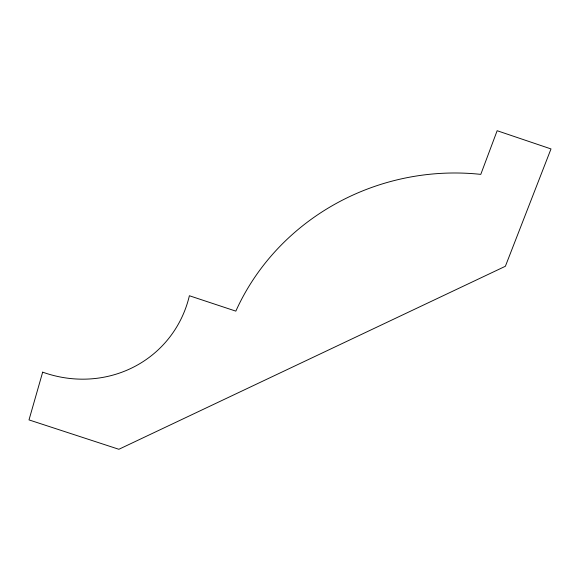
<?xml version="1.0" encoding="UTF-8"?>
<svg xmlns="http://www.w3.org/2000/svg" width="580" height="580" viewBox="0 0 580 580"><rect width="100%" height="100%" fill="white"/><g stroke="black" fill="none" stroke-linecap="round" stroke-linejoin="round"><path stroke-width="0.87" d="M42.673 372.157L29 419.905L118.871 449.283L505.383 266.271L551 148.929L497.147 130.718L480.784 174.377A233.24 220.538 -12 0 0 235.835 311.134L189.385 295.742A118.298 112.331 42.7 0 1 42.673 372.157"/></g></svg>
